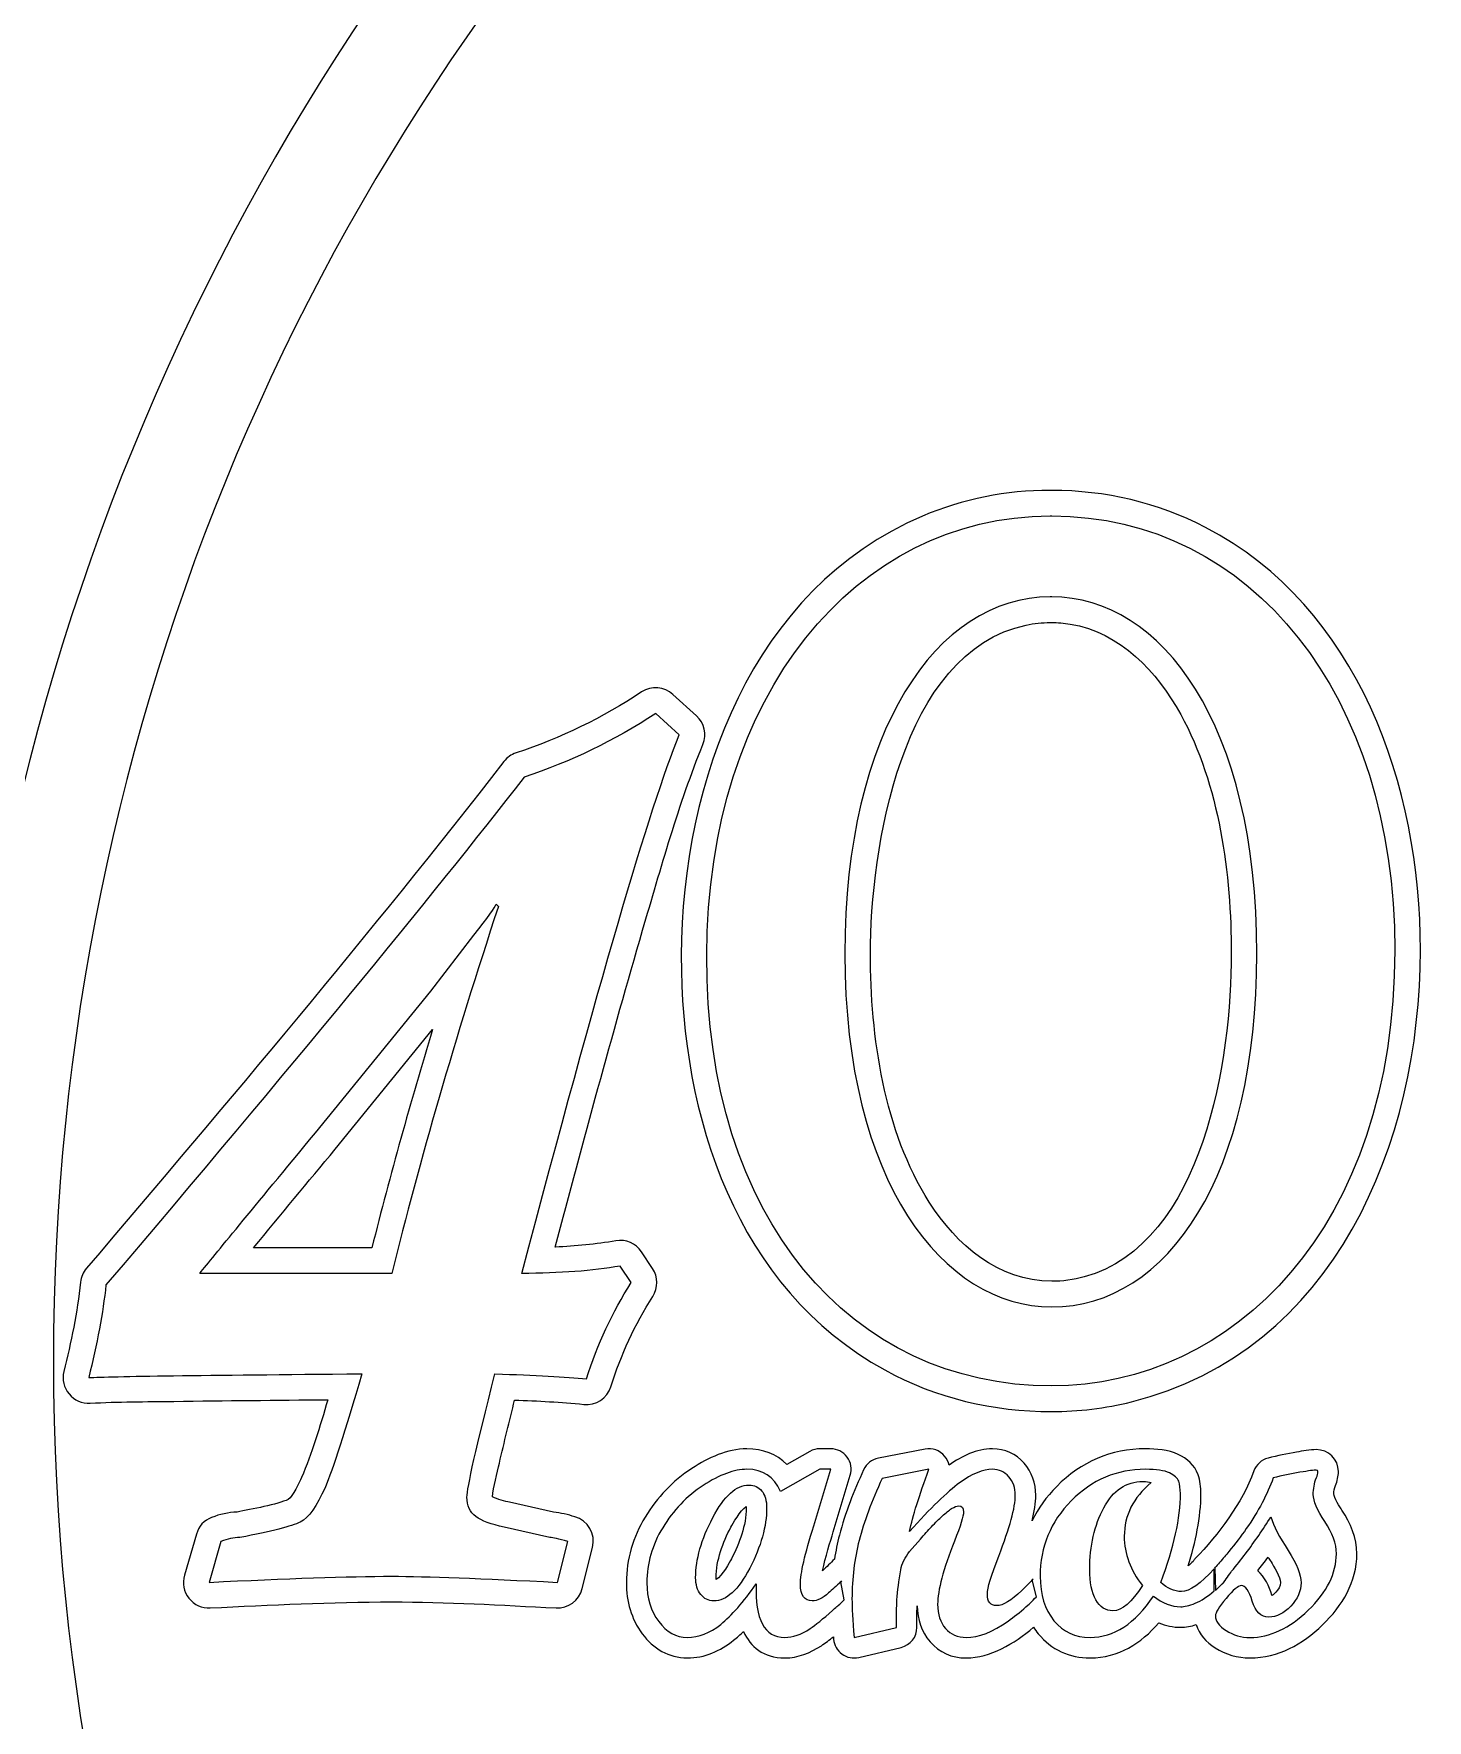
# Model space of a CAD drawing. Header units: millimetres. Extents: x -30 to 30, y -30 to 30.
# Drawn here: x -22.91 to -9.31, y -3.51 to 12.96 of the extents above; entities that cross this region are included whole.
import ezdxf

# ---------------------------------------------------------------- set-up
doc = ezdxf.new("R2010")
doc.units = ezdxf.units.MM
doc.header["$MEASUREMENT"] = 0
doc.layers.add('Camada 1', color=7, linetype='Continuous')

msp = doc.modelspace()

# ---------------------------------------------------------------- linework, layer by layer
at = {"layer": 'Camada 1', "lineweight": 20}
for points, knots in [([(0, 30), (16.5685, 30), (30, 16.5685), (30, 0), (30, 0), (30, -16.5686), (16.5685, -30), (0, -30), (0, -30), (-16.5685, -30), (-30, -16.5686), (-30, 0), (-30, 0), (-30, 16.5685), (-16.5685, 30), (0, 30)], [0, 0, 0, 0, 0.2, 0.2, 0.2, 0.2, 0.4, 0.4, 0.4, 0.4, 0.6, 0.6, 0.6, 0.6, 1, 1, 1, 1]), ([(0, 28.5), (15.7401, 28.5), (28.5, 15.7401), (28.5, 0), (28.5, 0), (28.5, -15.7401), (15.7401, -28.5), (0, -28.5), (0, -28.5), (-15.7401, -28.5), (-28.5, -15.7401), (-28.5, 0), (-28.5, 0), (-28.5, 15.7401), (-15.7401, 28.5), (0, 28.5)], [0, 0, 0, 0, 0.2, 0.2, 0.2, 0.2, 0.4, 0.4, 0.4, 0.4, 0.6, 0.6, 0.6, 0.6, 1, 1, 1, 1]), ([(0.0541, 23.6848), (13.1709, 23.6848), (23.8041, 13.0516), (23.8041, -0.0652), (23.8041, -0.0652), (23.8041, -13.182), (13.1709, -23.8152), (0.0541, -23.8152), (0.0541, -23.8152), (-13.0627, -23.8152), (-23.6959, -13.182), (-23.6959, -0.0652), (-23.6959, -0.0652), (-23.6959, 13.0516), (-13.0627, 23.6848), (0.0541, 23.6848)], [0, 0, 0, 0, 0.2, 0.2, 0.2, 0.2, 0.4, 0.4, 0.4, 0.4, 0.6, 0.6, 0.6, 0.6, 1, 1, 1, 1]), ([(0, 22.7174), (12.5464, 22.7174), (22.7174, 12.5464), (22.7174, 0), (22.7174, 0), (22.7174, -12.5464), (12.5464, -22.7174), (0, -22.7174), (0, -22.7174), (-12.5464, -22.7174), (-22.7174, -12.5464), (-22.7174, 0), (-22.7174, 0), (-22.7174, 12.5464), (-12.5464, 22.7174), (0, 22.7174)], [0, 0, 0, 0, 0.2, 0.2, 0.2, 0.2, 0.4, 0.4, 0.4, 0.4, 0.6, 0.6, 0.6, 0.6, 1, 1, 1, 1]), ([(-12.9888, 8.4992), (-12.9888, 8.4992), (-12.9728, 8.4992), (-12.9728, 8.4992), (-12.9728, 8.4992), (-12.448, 8.4992), (-11.9385, 8.3808), (-11.4724, 8.1384), (-11.4724, 8.1384), (-9.9736, 7.3591), (-9.3733, 5.6093), (-9.3733, 4.0115), (-9.3733, 4.0115), (-9.3733, 2.1342), (-10.2084, 0.0954), (-12.195, -0.3989), (-12.195, -0.3989), (-12.4494, -0.4622), (-12.7107, -0.4939), (-12.9728, -0.4939), (-12.9728, -0.4939), (-13.5444, -0.4939), (-14.1002, -0.3629), (-14.6023, -0.0872), (-14.6023, -0.0872), (-16.0533, 0.7093), (-16.5932, 2.3929), (-16.5884, 3.9586), (-16.5884, 3.9586), (-16.5832, 5.6547), (-15.9012, 7.5387), (-14.2327, 8.2481), (-14.2327, 8.2481), (-13.838, 8.416), (-13.4175, 8.4992), (-12.9888, 8.4992)], [0, 0, 0, 0, 0.1, 0.1, 0.1, 0.1, 0.2, 0.2, 0.2, 0.2, 0.3, 0.3, 0.3, 0.3, 0.4, 0.4, 0.4, 0.4, 0.5, 0.5, 0.5, 0.5, 0.6, 0.6, 0.6, 0.6, 0.7, 0.7, 0.7, 0.7, 0.8, 0.8, 0.8, 0.8, 1, 1, 1, 1]), ([(-12.9888, 8.2492), (-14.8799, 8.2492), (-16.3384, 6.5074), (-16.3384, 3.9578), (-16.3384, 3.9578), (-16.3542, 1.3901), (-14.9281, -0.2439), (-12.9728, -0.2439), (-12.9728, -0.2439), (-11.2099, -0.2439), (-9.6233, 1.3004), (-9.6233, 4.0115), (-9.6233, 4.0115), (-9.6233, 6.4894), (-11.0177, 8.2492), (-12.9728, 8.2492), (-12.9728, 8.2492), (-12.9728, 8.2492), (-12.9888, 8.2492), (-12.9888, 8.2492)], [0, 0, 0, 0, 0.1666667, 0.1666667, 0.1666667, 0.1666667, 0.3333333, 0.3333333, 0.3333333, 0.3333333, 0.5, 0.5, 0.5, 0.5, 0.6666667, 0.6666667, 0.6666667, 0.6666667, 1, 1, 1, 1]), ([(-12.9728, 7.459), (-11.899, 7.459), (-10.9695, 6.2201), (-10.9695, 3.9756), (-10.9695, 3.9756), (-10.9695, 1.821), (-11.835, 0.5282), (-12.9728, 0.5282), (-12.9728, 0.5282), (-14.0304, 0.5282), (-14.992, 1.7492), (-14.992, 3.9756), (-14.992, 3.9756), (-14.992, 6.1484), (-14.0947, 7.459), (-12.9888, 7.459), (-12.9888, 7.459), (-12.9888, 7.459), (-12.9728, 7.459), (-12.9728, 7.459)], [0, 0, 0, 0, 0.1666667, 0.1666667, 0.1666667, 0.1666667, 0.3333333, 0.3333333, 0.3333333, 0.3333333, 0.5, 0.5, 0.5, 0.5, 0.6666667, 0.6666667, 0.6666667, 0.6666667, 1, 1, 1, 1]), ([(-12.9728, 7.209), (-12.9728, 7.209), (-12.9888, 7.209), (-12.9888, 7.209), (-12.9888, 7.209), (-13.0668, 7.209), (-13.1445, 7.201), (-13.2208, 7.1849), (-13.2208, 7.1849), (-14.4499, 6.9253), (-14.742, 4.9826), (-14.742, 3.9756), (-14.742, 3.9756), (-14.742, 3.1728), (-14.6087, 2.2413), (-14.1683, 1.5515), (-14.1683, 1.5515), (-13.9014, 1.1336), (-13.4936, 0.7782), (-12.9728, 0.7782), (-12.9728, 0.7782), (-12.866, 0.7782), (-12.76, 0.792), (-12.657, 0.8202), (-12.657, 0.8202), (-11.4817, 1.1424), (-11.2195, 2.9756), (-11.2195, 3.9756), (-11.2195, 3.9756), (-11.2195, 4.7468), (-11.3347, 5.6265), (-11.713, 6.3113), (-11.713, 6.3113), (-11.9428, 6.7273), (-12.302, 7.1148), (-12.7919, 7.1945), (-12.7919, 7.1945), (-12.8517, 7.2042), (-12.9122, 7.209), (-12.9728, 7.209)], [0, 0, 0, 0, 0.0909091, 0.0909091, 0.0909091, 0.0909091, 0.1818182, 0.1818182, 0.1818182, 0.1818182, 0.2727273, 0.2727273, 0.2727273, 0.2727273, 0.3636364, 0.3636364, 0.3636364, 0.3636364, 0.4545455, 0.4545455, 0.4545455, 0.4545455, 0.5454545, 0.5454545, 0.5454545, 0.5454545, 0.6363636, 0.6363636, 0.6363636, 0.6363636, 0.7272727, 0.7272727, 0.7272727, 0.7272727, 0.8181818, 0.8181818, 0.8181818, 0.8181818, 1, 1, 1, 1]), ([(-18.2151, -0.3821), (-18.2664, -0.5866), (-18.3168, -0.7916), (-18.3638, -0.997), (-18.3638, -0.997), (-18.3847, -1.0884), (-18.4243, -1.2364), (-18.4306, -1.3259), (-18.4306, -1.3259), (-18.3838, -1.351), (-18.308, -1.37), (-18.2642, -1.3798), (-18.2642, -1.3798), (-18.2642, -1.3798), (-17.8363, -1.4755), (-17.8363, -1.4755), (-17.8363, -1.4755), (-17.7678, -1.4813), (-17.6912, -1.5024), (-17.6287, -1.5203), (-17.6287, -1.5203), (-17.4989, -1.5574), (-17.4219, -1.691), (-17.4549, -1.8218), (-17.4549, -1.8218), (-17.4549, -1.8218), (-17.5559, -2.2224), (-17.5559, -2.2224), (-17.5559, -2.2224), (-17.5854, -2.3394), (-17.6909, -2.4173), (-17.8114, -2.411), (-17.8114, -2.411), (-18.3411, -2.3832), (-18.8823, -2.352), (-19.4127, -2.352), (-19.4127, -2.352), (-20.0019, -2.352), (-20.5975, -2.3811), (-21.1859, -2.411), (-21.1859, -2.411), (-21.2693, -2.4152), (-21.3428, -2.3819), (-21.3946, -2.3164), (-21.3946, -2.3164), (-21.4464, -2.251), (-21.462, -2.1717), (-21.4387, -2.0916), (-21.4387, -2.0916), (-21.4387, -2.0916), (-21.3224, -1.691), (-21.3224, -1.691), (-21.3224, -1.691), (-21.3, -1.6138), (-21.2479, -1.5569), (-21.173, -1.5277), (-21.173, -1.5277), (-21.0935, -1.4968), (-21.009, -1.4777), (-20.9237, -1.4744), (-20.9237, -1.4744), (-20.7868, -1.4485), (-20.5291, -1.402), (-20.4245, -1.3513), (-20.4245, -1.3513), (-20.381, -1.3228), (-20.3158, -1.1844), (-20.2959, -1.1383), (-20.2959, -1.1383), (-20.1972, -0.91), (-20.1141, -0.6382), (-20.0396, -0.3783), (-20.0396, -0.3783), (-20.54, -0.3824), (-21.0405, -0.3871), (-21.5408, -0.394), (-21.5408, -0.394), (-21.8105, -0.3978), (-22.0894, -0.3969), (-22.3585, -0.4121), (-22.3585, -0.4121), (-22.4403, -0.4167), (-22.5127, -0.3852), (-22.565, -0.3221), (-22.565, -0.3221), (-22.6173, -0.259), (-22.635, -0.182), (-22.6153, -0.1025), (-22.6153, -0.1025), (-22.5447, 0.1831), (-22.4843, 0.4763), (-22.4535, 0.7691), (-22.4535, 0.7691), (-22.448, 0.8214), (-22.4294, 0.8648), (-22.3953, 0.9049), (-22.3953, 0.9049), (-21.0147, 2.5278), (-19.6268, 4.1694), (-18.3199, 5.8524), (-18.3199, 5.8524), (-18.2881, 5.8933), (-18.2502, 5.9201), (-18.2011, 5.9364), (-18.2011, 5.9364), (-17.7674, 6.0802), (-17.3569, 6.2795), (-16.9754, 6.5311), (-16.9754, 6.5311), (-16.8787, 6.5949), (-16.7551, 6.5852), (-16.6694, 6.5072), (-16.6694, 6.5072), (-16.6694, 6.5072), (-16.4406, 6.2987), (-16.4406, 6.2987), (-16.4406, 6.2987), (-16.3617, 6.2268), (-16.3372, 6.1187), (-16.3774, 6.0198), (-16.3774, 6.0198), (-16.61, 5.4473), (-16.7924, 4.798), (-16.9656, 4.2047), (-16.9656, 4.2047), (-17.2651, 3.1788), (-17.5447, 2.1454), (-17.8186, 1.1121), (-17.8186, 1.1121), (-17.6201, 1.1209), (-17.4211, 1.1393), (-17.2277, 1.1732), (-17.2277, 1.1732), (-17.1275, 1.1907), (-17.0321, 1.1496), (-16.976, 1.0647), (-16.976, 1.0647), (-16.976, 1.0647), (-16.8693, 0.9032), (-16.8693, 0.9032), (-16.8693, 0.9032), (-16.8136, 0.8189), (-16.8128, 0.7158), (-16.8673, 0.6307), (-16.8673, 0.6307), (-17.0427, 0.3564), (-17.1771, 0.0588), (-17.2763, -0.251), (-17.2763, -0.251), (-17.3128, -0.3647), (-17.421, -0.4355), (-17.5398, -0.4234), (-17.5398, -0.4234), (-17.762, -0.4008), (-17.9897, -0.3899), (-18.2151, -0.3821)], [0, 0, 0, 0, 0.025, 0.025, 0.025, 0.025, 0.05, 0.05, 0.05, 0.05, 0.075, 0.075, 0.075, 0.075, 0.1, 0.1, 0.1, 0.1, 0.125, 0.125, 0.125, 0.125, 0.15, 0.15, 0.15, 0.15, 0.175, 0.175, 0.175, 0.175, 0.2, 0.2, 0.2, 0.2, 0.225, 0.225, 0.225, 0.225, 0.25, 0.25, 0.25, 0.25, 0.275, 0.275, 0.275, 0.275, 0.3, 0.3, 0.3, 0.3, 0.325, 0.325, 0.325, 0.325, 0.35, 0.35, 0.35, 0.35, 0.375, 0.375, 0.375, 0.375, 0.4, 0.4, 0.4, 0.4, 0.425, 0.425, 0.425, 0.425, 0.45, 0.45, 0.45, 0.45, 0.475, 0.475, 0.475, 0.475, 0.5, 0.5, 0.5, 0.5, 0.525, 0.525, 0.525, 0.525, 0.55, 0.55, 0.55, 0.55, 0.575, 0.575, 0.575, 0.575, 0.6, 0.6, 0.6, 0.6, 0.625, 0.625, 0.625, 0.625, 0.65, 0.65, 0.65, 0.65, 0.675, 0.675, 0.675, 0.675, 0.7, 0.7, 0.7, 0.7, 0.725, 0.725, 0.725, 0.725, 0.75, 0.75, 0.75, 0.75, 0.775, 0.775, 0.775, 0.775, 0.8, 0.8, 0.8, 0.8, 0.825, 0.825, 0.825, 0.825, 0.85, 0.85, 0.85, 0.85, 0.875, 0.875, 0.875, 0.875, 0.9, 0.9, 0.9, 0.9, 0.925, 0.925, 0.925, 0.925, 0.95, 0.95, 0.95, 0.95, 1, 1, 1, 1]), ([(-16.609, 6.1139), (-16.893, 5.415), (-17.4039, 3.6614), (-18.1452, 0.8553), (-18.1452, 0.8553), (-17.7735, 0.8553), (-17.4534, 0.8799), (-17.1846, 0.9269), (-17.1846, 0.9269), (-17.1846, 0.9269), (-17.0779, 0.7654), (-17.0779, 0.7654), (-17.0779, 0.7654), (-17.2609, 0.4793), (-17.4057, 0.1645), (-17.5144, -0.1747), (-17.5144, -0.1747), (-17.7145, -0.1543), (-18.0118, -0.1379), (-18.4082, -0.1257), (-18.4082, -0.1257), (-18.5893, -0.841), (-18.6808, -1.2416), (-18.6808, -1.3295), (-18.6808, -1.3295), (-18.6808, -1.4133), (-18.6522, -1.4766), (-18.595, -1.5175), (-18.595, -1.5175), (-18.536, -1.5604), (-18.4444, -1.5951), (-18.3187, -1.6238), (-18.3187, -1.6238), (-18.3187, -1.6238), (-17.8708, -1.7239), (-17.8708, -1.7239), (-17.8708, -1.7239), (-17.8422, -1.7239), (-17.7831, -1.7362), (-17.6973, -1.7607), (-17.6973, -1.7607), (-17.6973, -1.7607), (-17.7983, -2.1613), (-17.7983, -2.1613), (-17.7983, -2.1613), (-18.5397, -2.1224), (-19.0773, -2.102), (-19.4127, -2.102), (-19.4127, -2.102), (-19.8377, -2.102), (-20.4324, -2.1224), (-21.1986, -2.1613), (-21.1986, -2.1613), (-21.1986, -2.1613), (-21.0823, -1.7607), (-21.0823, -1.7607), (-21.0823, -1.7607), (-21.0194, -1.7362), (-20.9565, -1.7239), (-20.8974, -1.7239), (-20.8974, -1.7239), (-20.5887, -1.6646), (-20.3924, -1.6135), (-20.3085, -1.5727), (-20.3085, -1.5727), (-20.2246, -1.5297), (-20.1446, -1.4173), (-20.0664, -1.2375), (-20.0664, -1.2375), (-19.9883, -1.0556), (-19.8682, -0.6857), (-19.7081, -0.1257), (-19.7081, -0.1257), (-21.2691, -0.1379), (-22.1554, -0.1502), (-22.3726, -0.1625), (-22.3726, -0.1625), (-22.2907, 0.1686), (-22.2335, 0.4711), (-22.2049, 0.7429), (-22.2049, 0.7429), (-20.4019, 2.8623), (-19.0429, 4.5137), (-18.1224, 5.6991), (-18.1224, 5.6991), (-17.6725, 5.8483), (-17.2437, 6.0547), (-16.8378, 6.3224), (-16.8378, 6.3224), (-16.8378, 6.3224), (-16.609, 6.1139), (-16.609, 6.1139)], [0, 0, 0, 0, 0.0416667, 0.0416667, 0.0416667, 0.0416667, 0.0833333, 0.0833333, 0.0833333, 0.0833333, 0.125, 0.125, 0.125, 0.125, 0.1666667, 0.1666667, 0.1666667, 0.1666667, 0.2083333, 0.2083333, 0.2083333, 0.2083333, 0.25, 0.25, 0.25, 0.25, 0.2916667, 0.2916667, 0.2916667, 0.2916667, 0.3333333, 0.3333333, 0.3333333, 0.3333333, 0.375, 0.375, 0.375, 0.375, 0.4166667, 0.4166667, 0.4166667, 0.4166667, 0.4583333, 0.4583333, 0.4583333, 0.4583333, 0.5, 0.5, 0.5, 0.5, 0.5416667, 0.5416667, 0.5416667, 0.5416667, 0.5833333, 0.5833333, 0.5833333, 0.5833333, 0.625, 0.625, 0.625, 0.625, 0.6666667, 0.6666667, 0.6666667, 0.6666667, 0.7083333, 0.7083333, 0.7083333, 0.7083333, 0.75, 0.75, 0.75, 0.75, 0.7916667, 0.7916667, 0.7916667, 0.7916667, 0.8333333, 0.8333333, 0.8333333, 0.8333333, 0.875, 0.875, 0.875, 0.875, 0.9166667, 0.9166667, 0.9166667, 0.9166667, 1, 1, 1, 1]), ([(-18.3739, 4.436), (-18.3739, 4.436), (-18.3969, 4.4605), (-18.3969, 4.4605), (-18.3969, 4.4605), (-18.4044, 4.4319), (-18.4769, 4.3297), (-18.614, 4.156), (-18.614, 4.156), (-18.614, 4.156), (-19.0334, 3.6103), (-19.0334, 3.6103), (-19.0334, 3.6103), (-19.0334, 3.6103), (-20.1598, 2.2267), (-20.1598, 2.2267), (-20.1598, 2.2267), (-20.7716, 1.4889), (-21.1471, 1.0311), (-21.2881, 0.8553), (-21.2881, 0.8553), (-21.2881, 0.8553), (-19.4127, 0.8553), (-19.4127, 0.8553), (-19.4127, 0.8553), (-19.1439, 1.9528), (-18.799, 3.1464), (-18.3739, 4.436)], [0, 0, 0, 0, 0.125, 0.125, 0.125, 0.125, 0.25, 0.25, 0.25, 0.25, 0.375, 0.375, 0.375, 0.375, 0.5, 0.5, 0.5, 0.5, 0.625, 0.625, 0.625, 0.625, 0.75, 0.75, 0.75, 0.75, 1, 1, 1, 1]), ([(-19.0168, 3.2347), (-19.0168, 3.2347), (-19.9674, 2.0671), (-19.9674, 2.0671), (-19.9674, 2.0671), (-20.2326, 1.7473), (-20.4997, 1.4273), (-20.7634, 1.1053), (-20.7634, 1.1053), (-20.7634, 1.1053), (-19.6084, 1.1053), (-19.6084, 1.1053), (-19.6084, 1.1053), (-19.4296, 1.8196), (-19.2308, 2.5296), (-19.0168, 3.2347)], [0, 0, 0, 0, 0.2, 0.2, 0.2, 0.2, 0.4, 0.4, 0.4, 0.4, 0.6, 0.6, 0.6, 0.6, 1, 1, 1, 1]), ([(-13.1637, -1.5592), (-13.1045, -1.4382), (-13.0244, -1.3264), (-12.9237, -1.2246), (-12.9237, -1.2246), (-12.6866, -0.9839), (-12.3949, -0.8575), (-12.0566, -0.8575), (-12.0566, -0.8575), (-11.9522, -0.8575), (-11.834, -0.8667), (-11.7385, -0.9118), (-11.7385, -0.9118), (-11.6524, -0.9523), (-11.5784, -1.0138), (-11.5431, -1.1099), (-11.5431, -1.1099), (-11.523, -1.1689), (-11.5158, -1.2319), (-11.5158, -1.2939), (-11.5158, -1.2939), (-11.5158, -1.5265), (-11.5686, -1.7707), (-11.6401, -2.0003), (-11.6401, -2.0003), (-11.6229, -1.9853), (-11.6062, -1.9695), (-11.593, -1.9564), (-11.593, -1.9564), (-11.5873, -1.9482), (-11.5809, -1.9405), (-11.5737, -1.9328), (-11.5737, -1.9328), (-11.3443, -1.689), (-11.1132, -1.3919), (-10.9981, -1.0739), (-10.9981, -1.0739), (-10.9751, -1.0099), (-10.9261, -0.9654), (-10.8601, -0.9483), (-10.8601, -0.9483), (-10.7683, -0.9245), (-10.6754, -0.9049), (-10.5818, -0.8896), (-10.5818, -0.8896), (-10.5247, -0.8801), (-10.4493, -0.8652), (-10.3919, -0.8652), (-10.3919, -0.8652), (-10.2712, -0.8652), (-10.1735, -0.9578), (-10.1735, -1.0799), (-10.1735, -1.0799), (-10.1735, -1.1268), (-10.1841, -1.1718), (-10.2034, -1.2142), (-10.2034, -1.2142), (-10.2127, -1.2422), (-10.2194, -1.2723), (-10.2195, -1.2975), (-10.2195, -1.2975), (-10.2165, -1.3354), (-10.1596, -1.4265), (-10.139, -1.4575), (-10.139, -1.4575), (-10.055, -1.5839), (-9.9931, -1.7273), (-9.9931, -1.8814), (-9.9931, -1.8814), (-9.9931, -2.1578), (-10.1356, -2.3898), (-10.329, -2.5769), (-10.329, -2.5769), (-10.5236, -2.765), (-10.7602, -2.8989), (-11.037, -2.8989), (-11.037, -2.8989), (-11.1592, -2.8989), (-11.2742, -2.8663), (-11.3775, -2.8004), (-11.3775, -2.8004), (-11.4637, -2.745), (-11.5353, -2.6698), (-11.5625, -2.574), (-11.5625, -2.574), (-11.6115, -2.5893), (-11.6626, -2.5999), (-11.7126, -2.5999), (-11.7126, -2.5999), (-11.7881, -2.5999), (-11.8598, -2.5842), (-11.9272, -2.5568), (-11.9272, -2.5568), (-12.0984, -2.7563), (-12.3193, -2.8989), (-12.5979, -2.8989), (-12.5979, -2.8989), (-12.8008, -2.8989), (-12.9751, -2.8194), (-13.1044, -2.6626), (-13.1044, -2.6626), (-13.1211, -2.6423), (-13.1365, -2.6214), (-13.1507, -2.5999), (-13.1507, -2.5999), (-13.3417, -2.7615), (-13.57, -2.8989), (-13.8074, -2.8989), (-13.8074, -2.8989), (-13.9453, -2.8989), (-14.069, -2.8467), (-14.1603, -2.7421), (-14.1603, -2.7421), (-14.2461, -2.6433), (-14.2828, -2.5201), (-14.2858, -2.3916), (-14.2858, -2.3916), (-14.2888, -2.4613), (-14.2887, -2.5318), (-14.2887, -2.6011), (-14.2887, -2.6011), (-14.2887, -2.695), (-14.3513, -2.7742), (-14.4426, -2.7957), (-14.4426, -2.7957), (-14.4426, -2.7957), (-14.8555, -2.8936), (-14.8555, -2.8936), (-14.8555, -2.8936), (-14.9143, -2.9075), (-14.9704, -2.8963), (-15.0193, -2.8606), (-15.0193, -2.8606), (-15.0682, -2.8251), (-15.0961, -2.7752), (-15.1011, -2.7149), (-15.1011, -2.7149), (-15.1016, -2.7074), (-15.1022, -2.6997), (-15.1029, -2.6921), (-15.1029, -2.6921), (-15.1424, -2.7238), (-15.1821, -2.7534), (-15.2212, -2.7793), (-15.2212, -2.7793), (-15.3286, -2.8504), (-15.4483, -2.8989), (-15.5785, -2.8989), (-15.5785, -2.8989), (-15.7886, -2.8989), (-15.9124, -2.7909), (-15.9818, -2.6411), (-15.9818, -2.6411), (-16.0127, -2.6716), (-16.0447, -2.7003), (-16.0777, -2.7268), (-16.0777, -2.7268), (-16.2084, -2.8322), (-16.36, -2.8989), (-16.5297, -2.8989), (-16.5297, -2.8989), (-16.7129, -2.8989), (-16.8622, -2.8081), (-16.9697, -2.6635), (-16.9697, -2.6635), (-17.0783, -2.5174), (-17.1241, -2.3454), (-17.1241, -2.1646), (-17.1241, -2.1646), (-17.1241, -1.935), (-17.0601, -1.7203), (-16.9411, -1.5241), (-16.9411, -1.5241), (-16.8248, -1.3318), (-16.6719, -1.171), (-16.4839, -1.048), (-16.4839, -1.048), (-16.3258, -0.9446), (-16.1398, -0.8575), (-15.9474, -0.8575), (-15.9474, -0.8575), (-15.7904, -0.8575), (-15.6576, -0.9101), (-15.5588, -1.0094), (-15.5588, -1.0094), (-15.5588, -1.0094), (-15.333, -0.883), (-15.333, -0.883), (-15.333, -0.883), (-15.3018, -0.8655), (-15.2711, -0.8575), (-15.2353, -0.8575), (-15.2353, -0.8575), (-15.2353, -0.8575), (-15.1298, -0.8575), (-15.1298, -0.8575), (-15.1298, -0.8575), (-15.0645, -0.8575), (-15.0082, -0.8858), (-14.9693, -0.9381), (-14.9693, -0.9381), (-14.9303, -0.9906), (-14.9196, -1.0525), (-14.9383, -1.1152), (-14.9383, -1.1152), (-14.9383, -1.1152), (-15.105, -1.6686), (-15.105, -1.6686), (-15.105, -1.6686), (-15.1334, -1.7597), (-15.1835, -1.9174), (-15.2092, -2.0473), (-15.2092, -2.0473), (-15.17, -2.0105), (-15.1314, -1.9729), (-15.0933, -1.935), (-15.0933, -1.935), (-15.0812, -1.8565), (-15.0654, -1.7783), (-15.0454, -1.7014), (-15.0454, -1.7014), (-14.9885, -1.4823), (-14.9031, -1.2672), (-14.8084, -1.0619), (-14.8084, -1.0619), (-14.7807, -1.0015), (-14.7299, -0.9618), (-14.6648, -0.9493), (-14.6648, -0.9493), (-14.6648, -0.9493), (-14.2084, -0.8611), (-14.2084, -0.8611), (-14.2084, -0.8611), (-14.1353, -0.8469), (-14.0656, -0.8716), (-14.0176, -0.9283), (-14.0176, -0.9283), (-13.9952, -0.9549), (-13.9806, -0.9851), (-13.9738, -1.0168), (-13.9738, -1.0168), (-13.8498, -0.9289), (-13.7051, -0.8575), (-13.5504, -0.8575), (-13.5504, -0.8575), (-13.4293, -0.8575), (-13.3219, -0.9064), (-13.2415, -0.997), (-13.2415, -0.997), (-13.164, -1.0846), (-13.1278, -1.1935), (-13.1278, -1.3099), (-13.1278, -1.3099), (-13.1278, -1.3857), (-13.1422, -1.4715), (-13.1637, -1.5592)], [0, 0, 0, 0, 0.0153846, 0.0153846, 0.0153846, 0.0153846, 0.0307692, 0.0307692, 0.0307692, 0.0307692, 0.0461538, 0.0461538, 0.0461538, 0.0461538, 0.0615385, 0.0615385, 0.0615385, 0.0615385, 0.0769231, 0.0769231, 0.0769231, 0.0769231, 0.0923077, 0.0923077, 0.0923077, 0.0923077, 0.1076923, 0.1076923, 0.1076923, 0.1076923, 0.1230769, 0.1230769, 0.1230769, 0.1230769, 0.1384615, 0.1384615, 0.1384615, 0.1384615, 0.1538462, 0.1538462, 0.1538462, 0.1538462, 0.1692308, 0.1692308, 0.1692308, 0.1692308, 0.1846154, 0.1846154, 0.1846154, 0.1846154, 0.2, 0.2, 0.2, 0.2, 0.2153846, 0.2153846, 0.2153846, 0.2153846, 0.2307692, 0.2307692, 0.2307692, 0.2307692, 0.2461538, 0.2461538, 0.2461538, 0.2461538, 0.2615385, 0.2615385, 0.2615385, 0.2615385, 0.2769231, 0.2769231, 0.2769231, 0.2769231, 0.2923077, 0.2923077, 0.2923077, 0.2923077, 0.3076923, 0.3076923, 0.3076923, 0.3076923, 0.3230769, 0.3230769, 0.3230769, 0.3230769, 0.3384615, 0.3384615, 0.3384615, 0.3384615, 0.3538462, 0.3538462, 0.3538462, 0.3538462, 0.3692308, 0.3692308, 0.3692308, 0.3692308, 0.3846154, 0.3846154, 0.3846154, 0.3846154, 0.4, 0.4, 0.4, 0.4, 0.4153846, 0.4153846, 0.4153846, 0.4153846, 0.4307692, 0.4307692, 0.4307692, 0.4307692, 0.4461538, 0.4461538, 0.4461538, 0.4461538, 0.4615385, 0.4615385, 0.4615385, 0.4615385, 0.4769231, 0.4769231, 0.4769231, 0.4769231, 0.4923077, 0.4923077, 0.4923077, 0.4923077, 0.5076923, 0.5076923, 0.5076923, 0.5076923, 0.5230769, 0.5230769, 0.5230769, 0.5230769, 0.5384615, 0.5384615, 0.5384615, 0.5384615, 0.5538462, 0.5538462, 0.5538462, 0.5538462, 0.5692308, 0.5692308, 0.5692308, 0.5692308, 0.5846154, 0.5846154, 0.5846154, 0.5846154, 0.6, 0.6, 0.6, 0.6, 0.6153846, 0.6153846, 0.6153846, 0.6153846, 0.6307692, 0.6307692, 0.6307692, 0.6307692, 0.6461538, 0.6461538, 0.6461538, 0.6461538, 0.6615385, 0.6615385, 0.6615385, 0.6615385, 0.6769231, 0.6769231, 0.6769231, 0.6769231, 0.6923077, 0.6923077, 0.6923077, 0.6923077, 0.7076923, 0.7076923, 0.7076923, 0.7076923, 0.7230769, 0.7230769, 0.7230769, 0.7230769, 0.7384615, 0.7384615, 0.7384615, 0.7384615, 0.7538462, 0.7538462, 0.7538462, 0.7538462, 0.7692308, 0.7692308, 0.7692308, 0.7692308, 0.7846154, 0.7846154, 0.7846154, 0.7846154, 0.8, 0.8, 0.8, 0.8, 0.8153846, 0.8153846, 0.8153846, 0.8153846, 0.8307692, 0.8307692, 0.8307692, 0.8307692, 0.8461538, 0.8461538, 0.8461538, 0.8461538, 0.8615385, 0.8615385, 0.8615385, 0.8615385, 0.8769231, 0.8769231, 0.8769231, 0.8769231, 0.8923077, 0.8923077, 0.8923077, 0.8923077, 0.9076923, 0.9076923, 0.9076923, 0.9076923, 0.9230769, 0.9230769, 0.9230769, 0.9230769, 0.9384615, 0.9384615, 0.9384615, 0.9384615, 0.9538462, 0.9538462, 0.9538462, 0.9538462, 0.9692308, 0.9692308, 0.9692308, 0.9692308, 1, 1, 1, 1]), ([(-14.9989, -2.3328), (-15.0771, -2.407), (-15.0505, -2.3808), (-15.1114, -2.4347), (-15.1114, -2.4347), (-15.2058, -2.5186), (-15.2794, -2.578), (-15.3319, -2.6127), (-15.3319, -2.6127), (-15.4181, -2.6703), (-15.4998, -2.699), (-15.5785, -2.699), (-15.5785, -2.699), (-15.7761, -2.699), (-15.8694, -2.5245), (-15.8579, -2.1755), (-15.8579, -2.1755), (-15.9826, -2.3545), (-16.0977, -2.4862), (-16.2031, -2.5711), (-16.2031, -2.5711), (-16.3086, -2.6561), (-16.4172, -2.699), (-16.5297, -2.699), (-16.5297, -2.699), (-16.6389, -2.699), (-16.7324, -2.6472), (-16.8091, -2.5442), (-16.8091, -2.5442), (-16.8858, -2.4407), (-16.9241, -2.3141), (-16.9241, -2.1646), (-16.9241, -2.1646), (-16.9241, -1.9766), (-16.8731, -1.7976), (-16.7701, -1.6277), (-16.7701, -1.6277), (-16.6672, -1.4576), (-16.5347, -1.3201), (-16.3743, -1.2154), (-16.3743, -1.2154), (-16.2133, -1.1098), (-16.0708, -1.0575), (-15.9474, -1.0575), (-15.9474, -1.0575), (-15.7914, -1.0575), (-15.6822, -1.1291), (-15.6202, -1.2729), (-15.6202, -1.2729), (-15.6202, -1.2729), (-15.2353, -1.0575), (-15.2353, -1.0575), (-15.2353, -1.0575), (-15.2353, -1.0575), (-15.1298, -1.0575), (-15.1298, -1.0575), (-15.1298, -1.0575), (-15.1298, -1.0575), (-15.296, -1.6092), (-15.296, -1.6092), (-15.296, -1.6092), (-15.3823, -1.8866), (-15.4252, -2.0764), (-15.4252, -2.1793), (-15.4252, -2.1793), (-15.4252, -2.2879), (-15.3868, -2.3422), (-15.3106, -2.3422), (-15.3106, -2.3422), (-15.2621, -2.3422), (-15.2085, -2.316), (-15.1502, -2.2643), (-15.1502, -2.2643), (-15.1161, -2.2342), (-15.0779, -2.1994), (-15.031, -2.1547), (-15.031, -2.1547), (-14.9976, -2.1227), (-15.0753, -2.1989), (-15.031, -2.1547), (-15.031, -2.1547), (-15.031, -2.1547), (-14.9989, -2.3328), (-14.9989, -2.3328)], [0, 0, 0, 0, 0.0454545, 0.0454545, 0.0454545, 0.0454545, 0.0909091, 0.0909091, 0.0909091, 0.0909091, 0.1363636, 0.1363636, 0.1363636, 0.1363636, 0.1818182, 0.1818182, 0.1818182, 0.1818182, 0.2272727, 0.2272727, 0.2272727, 0.2272727, 0.2727273, 0.2727273, 0.2727273, 0.2727273, 0.3181818, 0.3181818, 0.3181818, 0.3181818, 0.3636364, 0.3636364, 0.3636364, 0.3636364, 0.4090909, 0.4090909, 0.4090909, 0.4090909, 0.4545455, 0.4545455, 0.4545455, 0.4545455, 0.5, 0.5, 0.5, 0.5, 0.5454545, 0.5454545, 0.5454545, 0.5454545, 0.5909091, 0.5909091, 0.5909091, 0.5909091, 0.6363636, 0.6363636, 0.6363636, 0.6363636, 0.6818182, 0.6818182, 0.6818182, 0.6818182, 0.7272727, 0.7272727, 0.7272727, 0.7272727, 0.7727273, 0.7727273, 0.7727273, 0.7727273, 0.8181818, 0.8181818, 0.8181818, 0.8181818, 0.8636364, 0.8636364, 0.8636364, 0.8636364, 0.9090909, 0.9090909, 0.9090909, 0.9090909, 1, 1, 1, 1]), ([(-13.1218, -2.3013), (-13.1762, -2.3587), (-13.1722, -2.3536), (-13.2238, -2.4004), (-13.2238, -2.4004), (-13.2834, -2.4544), (-13.3424, -2.4996), (-13.3982, -2.539), (-13.3982, -2.539), (-13.5491, -2.6457), (-13.6855, -2.699), (-13.8074, -2.699), (-13.8074, -2.699), (-13.8904, -2.699), (-13.9581, -2.6696), (-14.0094, -2.6108), (-14.0094, -2.6108), (-14.0604, -2.5519), (-14.086, -2.4727), (-14.086, -2.3743), (-14.086, -2.3743), (-14.086, -2.2401), (-14.031, -2.0349), (-13.9211, -1.758), (-13.9211, -1.758), (-13.8623, -1.6092), (-13.8329, -1.5145), (-13.8329, -1.4743), (-13.8329, -1.4743), (-13.8329, -1.4339), (-13.8488, -1.4141), (-13.8802, -1.4141), (-13.8802, -1.4141), (-13.8973, -1.4141), (-13.9203, -1.423), (-13.9491, -1.4404), (-13.9491, -1.4404), (-13.9754, -1.4582), (-14.0061, -1.4826), (-14.0412, -1.5139), (-14.0412, -1.5139), (-14.0726, -1.5427), (-14.1071, -1.5778), (-14.1461, -1.6186), (-14.1461, -1.6186), (-14.1793, -1.6539), (-14.2158, -1.6941), (-14.2547, -1.7389), (-14.2547, -1.7389), (-14.2547, -1.7389), (-14.3597, -1.861), (-14.3597, -1.861), (-14.3597, -1.861), (-14.4056, -1.9179), (-14.4343, -1.9773), (-14.4459, -2.04), (-14.4459, -2.04), (-14.4644, -2.1461), (-14.4767, -2.2438), (-14.4828, -2.3327), (-14.4828, -2.3327), (-14.4869, -2.3991), (-14.4886, -2.4887), (-14.4886, -2.6011), (-14.4886, -2.6011), (-14.4886, -2.6011), (-14.9016, -2.699), (-14.9016, -2.699), (-14.9016, -2.699), (-14.9151, -2.5303), (-14.9221, -2.4049), (-14.9221, -2.3225), (-14.9221, -2.3225), (-14.9221, -2.1217), (-14.8984, -1.9313), (-14.8517, -1.7517), (-14.8517, -1.7517), (-14.805, -1.572), (-14.7304, -1.37), (-14.6269, -1.1457), (-14.6269, -1.1457), (-14.6269, -1.1457), (-14.1705, -1.0575), (-14.1705, -1.0575), (-14.1705, -1.0575), (-14.2662, -1.3132), (-14.3295, -1.5158), (-14.3597, -1.6641), (-14.3597, -1.6641), (-14.155, -1.4359), (-13.992, -1.2774), (-13.8718, -1.1897), (-13.8718, -1.1897), (-13.751, -1.1016), (-13.6443, -1.0575), (-13.5504, -1.0575), (-13.5504, -1.0575), (-13.487, -1.0575), (-13.434, -1.0817), (-13.3912, -1.1297), (-13.3912, -1.1297), (-13.349, -1.1776), (-13.3279, -1.2377), (-13.3279, -1.3099), (-13.3279, -1.3099), (-13.3279, -1.4294), (-13.3815, -1.6277), (-13.4896, -1.9044), (-13.4896, -1.9044), (-13.5639, -2.0943), (-13.6008, -2.2176), (-13.6008, -2.2745), (-13.6008, -2.2745), (-13.6008, -2.3506), (-13.57, -2.3884), (-13.5089, -2.3884), (-13.5089, -2.3884), (-13.4503, -2.3884), (-13.3687, -2.3392), (-13.2641, -2.2406), (-13.2641, -2.2406), (-13.2323, -2.2106), (-13.1982, -2.176), (-13.1622, -2.1369), (-13.1622, -2.1369), (-13.1316, -2.1038), (-13.1958, -2.1766), (-13.1622, -2.1369), (-13.1622, -2.1369), (-13.1622, -2.1369), (-13.1218, -2.3013), (-13.1218, -2.3013)], [0, 0, 0, 0, 0.0294118, 0.0294118, 0.0294118, 0.0294118, 0.0588235, 0.0588235, 0.0588235, 0.0588235, 0.0882353, 0.0882353, 0.0882353, 0.0882353, 0.1176471, 0.1176471, 0.1176471, 0.1176471, 0.1470588, 0.1470588, 0.1470588, 0.1470588, 0.1764706, 0.1764706, 0.1764706, 0.1764706, 0.2058824, 0.2058824, 0.2058824, 0.2058824, 0.2352941, 0.2352941, 0.2352941, 0.2352941, 0.2647059, 0.2647059, 0.2647059, 0.2647059, 0.2941176, 0.2941176, 0.2941176, 0.2941176, 0.3235294, 0.3235294, 0.3235294, 0.3235294, 0.3529412, 0.3529412, 0.3529412, 0.3529412, 0.3823529, 0.3823529, 0.3823529, 0.3823529, 0.4117647, 0.4117647, 0.4117647, 0.4117647, 0.4411765, 0.4411765, 0.4411765, 0.4411765, 0.4705882, 0.4705882, 0.4705882, 0.4705882, 0.5, 0.5, 0.5, 0.5, 0.5294118, 0.5294118, 0.5294118, 0.5294118, 0.5588235, 0.5588235, 0.5588235, 0.5588235, 0.5882353, 0.5882353, 0.5882353, 0.5882353, 0.6176471, 0.6176471, 0.6176471, 0.6176471, 0.6470588, 0.6470588, 0.6470588, 0.6470588, 0.6764706, 0.6764706, 0.6764706, 0.6764706, 0.7058824, 0.7058824, 0.7058824, 0.7058824, 0.7352941, 0.7352941, 0.7352941, 0.7352941, 0.7647059, 0.7647059, 0.7647059, 0.7647059, 0.7941176, 0.7941176, 0.7941176, 0.7941176, 0.8235294, 0.8235294, 0.8235294, 0.8235294, 0.8529412, 0.8529412, 0.8529412, 0.8529412, 0.8823529, 0.8823529, 0.8823529, 0.8823529, 0.9117647, 0.9117647, 0.9117647, 0.9117647, 0.9411765, 0.9411765, 0.9411765, 0.9411765, 1, 1, 1, 1]), ([(-11.386, -2.2432), (-11.4492, -2.3007), (-11.5113, -2.3411), (-11.5707, -2.3647), (-11.5707, -2.3647), (-11.6307, -2.3884), (-11.6781, -2.3998), (-11.7126, -2.3998), (-11.7126, -2.3998), (-11.8022, -2.3998), (-11.8916, -2.3647), (-11.9798, -2.2949), (-11.9798, -2.2949), (-12.1593, -2.5641), (-12.3659, -2.699), (-12.5979, -2.699), (-12.5979, -2.699), (-12.7429, -2.699), (-12.8599, -2.6447), (-12.9501, -2.5354), (-12.9501, -2.5354), (-13.0402, -2.426), (-13.085, -2.2816), (-13.085, -2.1013), (-13.085, -2.1013), (-13.085, -1.815), (-12.984, -1.5701), (-12.7814, -1.3649), (-12.7814, -1.3649), (-12.5794, -1.1597), (-12.3377, -1.0575), (-12.0566, -1.0575), (-12.0566, -1.0575), (-11.9504, -1.0575), (-11.873, -1.0689), (-11.8238, -1.0926), (-11.8238, -1.0926), (-11.774, -1.1156), (-11.7439, -1.1432), (-11.7324, -1.1745), (-11.7324, -1.1745), (-11.7216, -1.2064), (-11.7158, -1.2461), (-11.7158, -1.2939), (-11.7158, -1.2939), (-11.7158, -1.5299), (-11.7797, -1.8195), (-11.9069, -2.1621), (-11.9069, -2.1621), (-11.8436, -2.2208), (-11.7765, -2.2503), (-11.7068, -2.2503), (-11.7068, -2.2503), (-11.6237, -2.2503), (-11.5163, -2.176), (-11.386, -2.0277), (-11.386, -2.0277), (-11.386, -2.0277), (-11.386, -2.2432), (-11.386, -2.2432)], [0, 0, 0, 0, 0.0625, 0.0625, 0.0625, 0.0625, 0.125, 0.125, 0.125, 0.125, 0.1875, 0.1875, 0.1875, 0.1875, 0.25, 0.25, 0.25, 0.25, 0.3125, 0.3125, 0.3125, 0.3125, 0.375, 0.375, 0.375, 0.375, 0.4375, 0.4375, 0.4375, 0.4375, 0.5, 0.5, 0.5, 0.5, 0.5625, 0.5625, 0.5625, 0.5625, 0.625, 0.625, 0.625, 0.625, 0.6875, 0.6875, 0.6875, 0.6875, 0.75, 0.75, 0.75, 0.75, 0.8125, 0.8125, 0.8125, 0.8125, 0.875, 0.875, 0.875, 0.875, 1, 1, 1, 1]), ([(-10.81, -1.1418), (-10.7237, -1.1195), (-10.6368, -1.101), (-10.5492, -1.0868), (-10.5492, -1.0868), (-10.4622, -1.0722), (-10.4098, -1.0652), (-10.3919, -1.0652), (-10.3919, -1.0652), (-10.3798, -1.0652), (-10.3734, -1.0703), (-10.3734, -1.0799), (-10.3734, -1.0799), (-10.3734, -1.0991), (-10.3785, -1.1181), (-10.3887, -1.1381), (-10.3887, -1.1381), (-10.4093, -1.1955), (-10.4194, -1.2505), (-10.4194, -1.3022), (-10.4194, -1.3022), (-10.4181, -1.3675), (-10.3804, -1.4557), (-10.3056, -1.5682), (-10.3056, -1.5682), (-10.2308, -1.6807), (-10.1932, -1.7849), (-10.1932, -1.8814), (-10.1932, -1.8814), (-10.1932, -2.072), (-10.2845, -2.2559), (-10.468, -2.433), (-10.468, -2.433), (-10.6508, -2.6101), (-10.8407, -2.699), (-11.037, -2.699), (-11.037, -2.699), (-11.122, -2.699), (-11.1993, -2.6767), (-11.2695, -2.6319), (-11.2695, -2.6319), (-11.3391, -2.5872), (-11.3744, -2.5391), (-11.3744, -2.488), (-11.3744, -2.488), (-11.3744, -2.4579), (-11.34, -2.401), (-11.2702, -2.3181), (-11.2702, -2.3181), (-11.2012, -2.2343), (-11.1513, -2.1928), (-11.1213, -2.1928), (-11.1213, -2.1928), (-11.0816, -2.1928), (-11.0458, -2.2438), (-11.0145, -2.3462), (-11.0145, -2.3462), (-10.9832, -2.4485), (-10.9295, -2.4996), (-10.8534, -2.4996), (-10.8534, -2.4996), (-10.7768, -2.4996), (-10.7051, -2.4643), (-10.6387, -2.3935), (-10.6387, -2.3935), (-10.5714, -2.3225), (-10.5384, -2.2464), (-10.5384, -2.1646), (-10.5384, -2.1646), (-10.537, -2.0859), (-10.5792, -1.9812), (-10.6642, -1.8508), (-10.6642, -1.8508), (-10.7499, -1.7196), (-10.8061, -1.6103), (-10.8335, -1.5216), (-10.8335, -1.5216), (-10.9097, -1.6439), (-10.9894, -1.7621), (-11.0799, -1.8819), (-11.0799, -1.8819), (-11.1225, -1.9384), (-11.1676, -1.9952), (-11.2157, -2.053), (-11.2157, -2.053), (-11.2385, -2.0804), (-11.2765, -2.1424), (-11.3007, -2.1704), (-11.3007, -2.1704), (-11.3243, -2.1972), (-11.2757, -2.1428), (-11.3007, -2.1704), (-11.3007, -2.1704), (-11.3007, -2.1704), (-11.3739, -2.2419), (-11.3739, -2.2419), (-11.3739, -2.2419), (-11.3739, -2.2419), (-11.3803, -2.0185), (-11.3803, -2.0185), (-11.3803, -2.0185), (-11.3642, -2.0013), (-11.396, -2.0356), (-11.3803, -2.0185), (-11.3803, -2.0185), (-11.3645, -2.0011), (-11.3488, -1.9836), (-11.3335, -1.9663), (-11.3335, -1.9663), (-11.3018, -1.9306), (-11.2715, -1.895), (-11.2423, -1.8596), (-11.2423, -1.8596), (-11.1801, -1.7842), (-11.1236, -1.7098), (-11.0726, -1.6362), (-11.0726, -1.6362), (-10.9554, -1.4666), (-10.8679, -1.3019), (-10.81, -1.1418)], [0, 0, 0, 0, 0.0322581, 0.0322581, 0.0322581, 0.0322581, 0.0645161, 0.0645161, 0.0645161, 0.0645161, 0.0967742, 0.0967742, 0.0967742, 0.0967742, 0.1290323, 0.1290323, 0.1290323, 0.1290323, 0.1612903, 0.1612903, 0.1612903, 0.1612903, 0.1935484, 0.1935484, 0.1935484, 0.1935484, 0.2258065, 0.2258065, 0.2258065, 0.2258065, 0.2580645, 0.2580645, 0.2580645, 0.2580645, 0.2903226, 0.2903226, 0.2903226, 0.2903226, 0.3225806, 0.3225806, 0.3225806, 0.3225806, 0.3548387, 0.3548387, 0.3548387, 0.3548387, 0.3870968, 0.3870968, 0.3870968, 0.3870968, 0.4193548, 0.4193548, 0.4193548, 0.4193548, 0.4516129, 0.4516129, 0.4516129, 0.4516129, 0.483871, 0.483871, 0.483871, 0.483871, 0.516129, 0.516129, 0.516129, 0.516129, 0.5483871, 0.5483871, 0.5483871, 0.5483871, 0.5806452, 0.5806452, 0.5806452, 0.5806452, 0.6129032, 0.6129032, 0.6129032, 0.6129032, 0.6451613, 0.6451613, 0.6451613, 0.6451613, 0.6774194, 0.6774194, 0.6774194, 0.6774194, 0.7096774, 0.7096774, 0.7096774, 0.7096774, 0.7419355, 0.7419355, 0.7419355, 0.7419355, 0.7741935, 0.7741935, 0.7741935, 0.7741935, 0.8064516, 0.8064516, 0.8064516, 0.8064516, 0.8387097, 0.8387097, 0.8387097, 0.8387097, 0.8709677, 0.8709677, 0.8709677, 0.8709677, 0.9032258, 0.9032258, 0.9032258, 0.9032258, 0.9354839, 0.9354839, 0.9354839, 0.9354839, 1, 1, 1, 1]), ([(-16.2728, -2.3422), (-16.1481, -2.3422), (-16.0305, -2.2356), (-15.9206, -2.0226), (-15.9206, -2.0226), (-15.81, -1.8099), (-15.7551, -1.6135), (-15.7551, -1.4339), (-15.7551, -1.4339), (-15.7551, -1.3637), (-15.7703, -1.3094), (-15.8016, -1.2697), (-15.8016, -1.2697), (-15.8331, -1.2307), (-15.8746, -1.2108), (-15.9269, -1.2108), (-15.9269, -1.2108), (-16.0516, -1.2108), (-16.1699, -1.317), (-16.2811, -1.5293), (-16.2811, -1.5293), (-16.393, -1.7415), (-16.4485, -1.9371), (-16.4485, -2.1154), (-16.4485, -2.1154), (-16.4485, -2.1832), (-16.4319, -2.2375), (-16.3988, -2.2797), (-16.3988, -2.2797), (-16.3661, -2.3211), (-16.3239, -2.3422), (-16.2728, -2.3422)], [0, 0, 0, 0, 0.1111111, 0.1111111, 0.1111111, 0.1111111, 0.2222222, 0.2222222, 0.2222222, 0.2222222, 0.3333333, 0.3333333, 0.3333333, 0.3333333, 0.4444444, 0.4444444, 0.4444444, 0.4444444, 0.5555556, 0.5555556, 0.5555556, 0.5555556, 0.6666667, 0.6666667, 0.6666667, 0.6666667, 0.7777778, 0.7777778, 0.7777778, 0.7777778, 1, 1, 1, 1]), ([(-12.0023, -1.1878), (-12.0213, -1.1801), (-12.0482, -1.1764), (-12.0827, -1.1764), (-12.0827, -1.1764), (-12.2451, -1.1764), (-12.3723, -1.2621), (-12.4643, -1.4339), (-12.4643, -1.4339), (-12.5557, -1.6052), (-12.6017, -1.806), (-12.6017, -2.0355), (-12.6017, -2.0355), (-12.6017, -2.1626), (-12.5819, -2.2617), (-12.5418, -2.332), (-12.5418, -2.332), (-12.5021, -2.4031), (-12.4464, -2.4381), (-12.3747, -2.4381), (-12.3747, -2.4381), (-12.2865, -2.4381), (-12.1901, -2.3564), (-12.0865, -2.192), (-12.0865, -2.192), (-12.2048, -2.0432), (-12.2642, -1.8826), (-12.2642, -1.7108), (-12.2642, -1.7108), (-12.2642, -1.5088), (-12.1767, -1.3343), (-12.0023, -1.1878)], [0, 0, 0, 0, 0.1111111, 0.1111111, 0.1111111, 0.1111111, 0.2222222, 0.2222222, 0.2222222, 0.2222222, 0.3333333, 0.3333333, 0.3333333, 0.3333333, 0.4444444, 0.4444444, 0.4444444, 0.4444444, 0.5555556, 0.5555556, 0.5555556, 0.5555556, 0.6666667, 0.6666667, 0.6666667, 0.6666667, 0.7777778, 0.7777778, 0.7777778, 0.7777778, 1, 1, 1, 1]), ([(-16.2476, -2.1331), (-16.1914, -2.0972), (-16.1157, -1.9645), (-16.0982, -1.9307), (-16.0982, -1.9307), (-16.0203, -1.7802), (-15.955, -1.6055), (-15.955, -1.4339), (-15.955, -1.4339), (-15.955, -1.4309), (-15.9552, -1.4265), (-15.9553, -1.4217), (-15.9553, -1.4217), (-16.0121, -1.46), (-16.0862, -1.5884), (-16.1041, -1.6223), (-16.1041, -1.6223), (-16.1823, -1.771), (-16.2485, -1.945), (-16.2485, -2.1154), (-16.2485, -2.1154), (-16.2485, -2.1192), (-16.2483, -2.126), (-16.2476, -2.1331)], [0, 0, 0, 0, 0.1428571, 0.1428571, 0.1428571, 0.1428571, 0.2857143, 0.2857143, 0.2857143, 0.2857143, 0.4285714, 0.4285714, 0.4285714, 0.4285714, 0.5714286, 0.5714286, 0.5714286, 0.5714286, 0.7142857, 0.7142857, 0.7142857, 0.7142857, 1, 1, 1, 1]), ([(-10.9618, -2.0498), (-10.8927, -2.1071), (-10.8504, -2.1993), (-10.8233, -2.2876), (-10.8233, -2.2876), (-10.8231, -2.2882), (-10.8229, -2.2886), (-10.8228, -2.2893), (-10.8228, -2.2893), (-10.8076, -2.28), (-10.7939, -2.2664), (-10.7843, -2.2563), (-10.7843, -2.2563), (-10.7595, -2.2302), (-10.7386, -2.2), (-10.7383, -2.1629), (-10.7383, -2.1629), (-10.7379, -2.1122), (-10.8051, -2.0007), (-10.8317, -1.9601), (-10.8317, -1.9601), (-10.8411, -1.9456), (-10.8506, -1.931), (-10.86, -1.916), (-10.86, -1.916), (-10.8932, -1.9612), (-10.9272, -2.0058), (-10.9618, -2.0498)], [0, 0, 0, 0, 0.125, 0.125, 0.125, 0.125, 0.25, 0.25, 0.25, 0.25, 0.375, 0.375, 0.375, 0.375, 0.5, 0.5, 0.5, 0.5, 0.625, 0.625, 0.625, 0.625, 0.75, 0.75, 0.75, 0.75, 1, 1, 1, 1])]:
    msp.add_open_spline(points, degree=3, knots=knots, dxfattribs=at)

doc.saveas('drawing.dxf')
